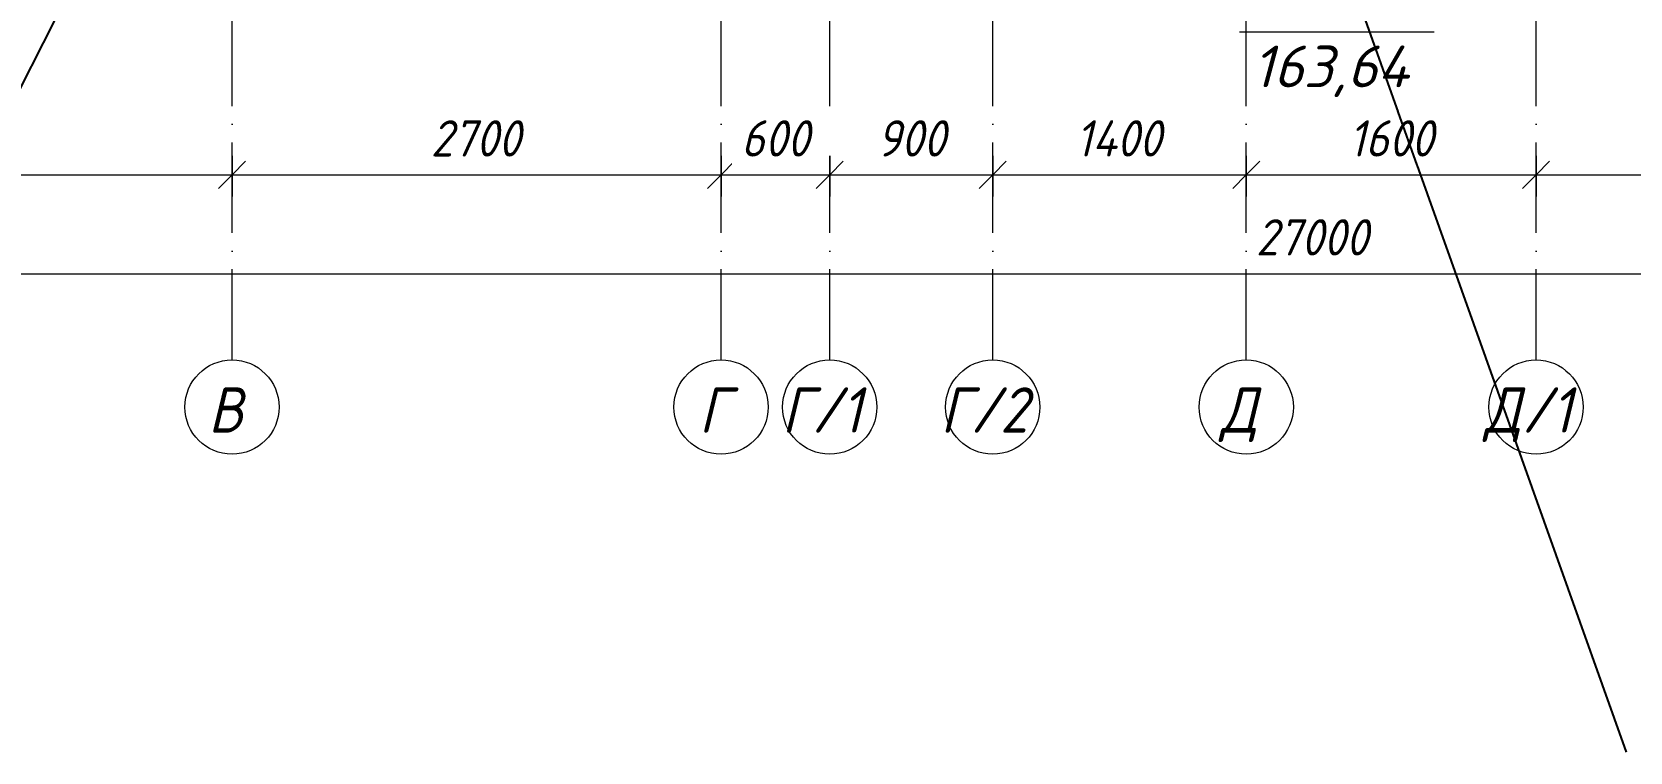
# Model space of a CAD drawing. Header units: millimetres. Extents: x -2128 to 116635, y -18248 to 18481.
# Drawn here: x 6695 to 15519, y -4688 to -716 of the extents above; entities that cross this region are included whole.
import ezdxf

# ---------------------------------------------------------------- set-up
doc = ezdxf.new("R2010")
doc.units = ezdxf.units.MM
doc.linetypes.add('50_200_ШТРИХ_1Т_ш5_п1_п1_', pattern=[700, 500, -100, 0, -100])
for name, color, linetype, lineweight in [('A-ANNO-DIMS', 7, 'Continuous', 9), ('A-ANNO-DIMS-100', 7, 'Continuous', 9), ('A-ANNO-NOTE', 7, 'Continuous', 9), ('Оси', 7, 'Continuous', 9), ('Оси-1', 7, '50_200_ШТРИХ_1Т_ш5_п1_п1_', 9)]:
    doc.layers.add(name, color=color, linetype=linetype, lineweight=lineweight)
doc.styles.add('ISOCPEUR_I', font='isocpeui.ttf', dxfattribs={"width": 0.9, "height": 250})
doc.styles.add('ISOCPEUR_I_1', font='isocpeui.ttf', dxfattribs={"width": 0.9, "height": 200})
doc.styles.add('ISOCPEUR_I_2', font='isocpeui.ttf', dxfattribs={"height": 230})
doc.dimstyles.new('ISO-2_0_0_9К_Средний_с_подложкой', dxfattribs={"dimscale": 304.8, "dimtxt": 199.196235, "dimasz": 0.492126, "dimexe": 0.393701, "dimexo": 0, "dimgap": 0.131234, "dimtad": 1, "dimdec": 0, "dimzin": 0, "dimdsep": 46, "dimtxsty": 'ISOCPEUR_I_1', "dimblk1": 'OBLIQUE', "dimblk2": 'OBLIQUE', "dimsah": 1, "dimcen": 0.09, "dimdle": 0.393701, "dimazin": 0, "dimtfac": 1, "dimtdec": 4, "dimtix": 1, "dimtmove": 0, "dimatfit": 3, "dimfxl": 1, "dimtvp": 1, "dimtfill": 1, "dimtolj": 1, "dimtzin": 0, "dimarcsym": 2})
doc.dimstyles.new('ISO-2_0_0_9К_Средний_с_подложкой_1', dxfattribs={"dimscale": 304.8, "dimtxt": 199.196235, "dimasz": 0.492126, "dimexe": 0.393701, "dimexo": 0, "dimgap": 0.131234, "dimtad": 1, "dimdec": 0, "dimzin": 0, "dimdsep": 46, "dimtxsty": 'ISOCPEUR_I_1', "dimblk1": 'OBLIQUE', "dimblk2": 'OBLIQUE', "dimsah": 1, "dimcen": 0.09, "dimdle": 0.393701, "dimazin": 0, "dimtfac": 1, "dimtdec": 4, "dimtix": 1, "dimtmove": 2, "dimatfit": 3, "dimfxl": 1, "dimtvp": 1, "dimtfill": 1, "dimtolj": 1, "dimtzin": 0, "dimarcsym": 2})

# ---------------------------------------------------------------- blocks, each defined once
blk = doc.blocks.new('Ось сетки - Круг_Ø6_00__ISO-2_5_0_9K_ кружки поменьше-23056867-АР2_Фасад А-___')
at = {"layer": 'Оси'}
blk.add_circle((0, -2785.2), 260, dxfattribs=at)
blk = doc.blocks.new('DIMBLOCK2-АР2_Фасад А-___')
at = {"layer": 'A-ANNO-DIMS-100', "transparency": 16777216}
for p, q in [((3600, -1398.7), (3600, -1624.7)), ((3600, -1504.7), (3600, -1398.7)), ((7800, -1398.7), (7800, -1624.7)), ((7800, -1504.7), (7800, -1398.7)), ((3600, -1504.7), (7800, -1504.7))]:
    blk.add_line(p, q, dxfattribs=at)
at = {"layer": 'A-ANNO-DIMS-100', "lineweight": 20, "transparency": 16777216}
for p, q in [((3600, -1504.7), (3675, -1429.7)), ((7800, -1504.7), (7875, -1429.7)), ((3600, -1504.7), (3525, -1579.7)), ((7800, -1504.7), (7725, -1579.7))]:
    blk.add_line(p, q, dxfattribs=at)
at = {"layer": 'A-ANNO-DIMS-100', "color": 0, "transparency": 16777216, "insert": (5439.5, -1203.4), "char_height": 200, "width": 625.17, "attachment_point": 1, "line_spacing_factor": 1.149209, "style": 'ISOCPEUR_I_1', "bg_fill": 3, "box_fill_scale": 1.25, "bg_fill_color": 256, "bg_fill_true_color": 13158600, "bg_fill_transparency": 0}
blk.add_mtext('4200', dxfattribs=at)
blk = doc.blocks.new('_Oblique')
at = {"color": 0, "linetype": 'ByBlock', "lineweight": -2}
blk.add_line((-0.5, -0.5), (0.5, 0.5), dxfattribs=at)
blk = doc.blocks.new('DIMBLOCK3-АР2_Фасад А-___')
at = {"layer": 'A-ANNO-DIMS-100', "transparency": 16777216}
for p, q in [((7800, -1398.7), (7800, -1624.7)), ((7800, -1504.7), (7800, -1398.7)), ((10500, -1398.7), (10500, -1624.7)), ((10500, -1504.7), (10500, -1398.7)), ((7800, -1504.7), (10500, -1504.7))]:
    blk.add_line(p, q, dxfattribs=at)
at = {"layer": 'A-ANNO-DIMS-100', "lineweight": 20, "transparency": 16777216}
for p, q in [((7800, -1504.7), (7875, -1429.7)), ((10500, -1504.7), (10575, -1429.7)), ((7800, -1504.7), (7725, -1579.7)), ((10500, -1504.7), (10425, -1579.7))]:
    blk.add_line(p, q, dxfattribs=at)
at = {"layer": 'A-ANNO-DIMS-100', "color": 0, "transparency": 16777216, "insert": (8897.2, -1203.4), "char_height": 200, "width": 606.782, "attachment_point": 1, "line_spacing_factor": 1.149209, "style": 'ISOCPEUR_I_1', "bg_fill": 3, "box_fill_scale": 1.25, "bg_fill_color": 256, "bg_fill_true_color": 13158600, "bg_fill_transparency": 0}
blk.add_mtext('2700', dxfattribs=at)
blk = doc.blocks.new('DIMBLOCK4-АР2_Фасад А-___')
at = {"layer": 'A-ANNO-DIMS-100', "transparency": 16777216}
for p, q in [((10500, -1398.7), (10500, -1624.7)), ((10500, -1504.7), (10500, -1398.7)), ((11100, -1398.7), (11100, -1624.7)), ((11100, -1504.7), (11100, -1398.7)), ((10500, -1504.7), (11100, -1504.7))]:
    blk.add_line(p, q, dxfattribs=at)
at = {"layer": 'A-ANNO-DIMS-100', "lineweight": 20, "transparency": 16777216}
for p, q in [((10500, -1504.7), (10575, -1429.7)), ((11100, -1504.7), (11175, -1429.7)), ((10500, -1504.7), (10425, -1579.7)), ((11100, -1504.7), (11025, -1579.7))]:
    blk.add_line(p, q, dxfattribs=at)
at = {"layer": 'A-ANNO-DIMS-100', "color": 0, "transparency": 16777216, "insert": (10610.4, -1203.4), "char_height": 200, "width": 455.087, "attachment_point": 1, "line_spacing_factor": 1.149209, "style": 'ISOCPEUR_I_1', "bg_fill": 3, "box_fill_scale": 1.25, "bg_fill_color": 256, "bg_fill_true_color": 13158600, "bg_fill_transparency": 0}
blk.add_mtext('600', dxfattribs=at)
blk = doc.blocks.new('DIMBLOCK5-АР2_Фасад А-___')
at = {"layer": 'A-ANNO-DIMS-100', "transparency": 16777216}
for p, q in [((11100, -1398.7), (11100, -1624.7)), ((11100, -1504.7), (11100, -1398.7)), ((12000, -1398.7), (12000, -1624.7)), ((12000, -1504.7), (12000, -1398.7)), ((11100, -1504.7), (12000, -1504.7))]:
    blk.add_line(p, q, dxfattribs=at)
at = {"layer": 'A-ANNO-DIMS-100', "lineweight": 20, "transparency": 16777216}
for p, q in [((11100, -1504.7), (11175, -1429.7)), ((12000, -1504.7), (12075, -1429.7)), ((11100, -1504.7), (11025, -1579.7)), ((12000, -1504.7), (11925, -1579.7))]:
    blk.add_line(p, q, dxfattribs=at)
at = {"layer": 'A-ANNO-DIMS-100', "color": 0, "transparency": 16777216, "insert": (11360.4, -1203.4), "char_height": 200, "width": 455.087, "attachment_point": 1, "line_spacing_factor": 1.149209, "style": 'ISOCPEUR_I_1', "bg_fill": 3, "box_fill_scale": 1.25, "bg_fill_color": 256, "bg_fill_true_color": 13158600, "bg_fill_transparency": 0}
blk.add_mtext('900', dxfattribs=at)
blk = doc.blocks.new('DIMBLOCK6-АР2_Фасад А-___')
at = {"layer": 'A-ANNO-DIMS-100', "transparency": 16777216}
for p, q in [((12000, -1398.7), (12000, -1624.7)), ((12000, -1504.7), (12000, -1398.7)), ((13400, -1398.7), (13400, -1624.7)), ((13400, -1504.7), (13400, -1398.7)), ((12000, -1504.7), (13400, -1504.7))]:
    blk.add_line(p, q, dxfattribs=at)
at = {"layer": 'A-ANNO-DIMS-100', "lineweight": 20, "transparency": 16777216}
for p, q in [((12000, -1504.7), (12075, -1429.7)), ((13400, -1504.7), (13475, -1429.7)), ((12000, -1504.7), (11925, -1579.7)), ((13400, -1504.7), (13325, -1579.7))]:
    blk.add_line(p, q, dxfattribs=at)
at = {"layer": 'A-ANNO-DIMS-100', "color": 0, "transparency": 16777216, "insert": (12458.7, -1203.4), "char_height": 200, "width": 579.201, "attachment_point": 1, "line_spacing_factor": 1.149209, "style": 'ISOCPEUR_I_1', "bg_fill": 3, "box_fill_scale": 1.25, "bg_fill_color": 256, "bg_fill_true_color": 13158600, "bg_fill_transparency": 0}
blk.add_mtext('1400', dxfattribs=at)
blk = doc.blocks.new('DIMBLOCK7-АР2_Фасад А-___')
at = {"layer": 'A-ANNO-DIMS-100', "transparency": 16777216}
for p, q in [((13400, -1398.7), (13400, -1624.7)), ((13400, -1504.7), (13400, -1398.7)), ((15000, -1398.7), (15000, -1624.7)), ((15000, -1504.7), (15000, -1398.7)), ((13400, -1504.7), (15000, -1504.7))]:
    blk.add_line(p, q, dxfattribs=at)
at = {"layer": 'A-ANNO-DIMS-100', "lineweight": 20, "transparency": 16777216}
for p, q in [((13400, -1504.7), (13475, -1429.7)), ((15000, -1504.7), (15075, -1429.7)), ((13400, -1504.7), (13325, -1579.7)), ((15000, -1504.7), (14925, -1579.7))]:
    blk.add_line(p, q, dxfattribs=at)
at = {"layer": 'A-ANNO-DIMS-100', "color": 0, "transparency": 16777216, "insert": (13966.3, -1203.4), "char_height": 200, "width": 560.814, "attachment_point": 1, "line_spacing_factor": 1.149209, "style": 'ISOCPEUR_I_1', "bg_fill": 3, "box_fill_scale": 1.25, "bg_fill_color": 256, "bg_fill_true_color": 13158600, "bg_fill_transparency": 0}
blk.add_mtext('1600', dxfattribs=at)
blk = doc.blocks.new('DIMBLOCK8-АР2_Фасад А-___')
at = {"layer": 'A-ANNO-DIMS-100', "transparency": 16777216}
for p, q in [((15000, -1398.7), (15000, -1624.7)), ((15000, -1504.7), (15000, -1398.7)), ((17000, -1398.7), (17000, -1624.7)), ((17000, -1504.7), (17000, -1398.7)), ((15000, -1504.7), (17000, -1504.7))]:
    blk.add_line(p, q, dxfattribs=at)
at = {"layer": 'A-ANNO-DIMS-100', "lineweight": 20, "transparency": 16777216}
for p, q in [((15000, -1504.7), (15075, -1429.7)), ((17000, -1504.7), (17075, -1429.7)), ((15000, -1504.7), (14925, -1579.7)), ((17000, -1504.7), (16925, -1579.7))]:
    blk.add_line(p, q, dxfattribs=at)
at = {"layer": 'A-ANNO-DIMS-100', "color": 0, "transparency": 16777216, "insert": (15747.2, -1203.4), "char_height": 200, "width": 606.782, "attachment_point": 1, "line_spacing_factor": 1.149209, "style": 'ISOCPEUR_I_1', "bg_fill": 3, "box_fill_scale": 1.25, "bg_fill_color": 256, "bg_fill_true_color": 13158600, "bg_fill_transparency": 0}
blk.add_mtext('2000', dxfattribs=at)
blk = doc.blocks.new('DIMBLOCK13-АР2_Фасад А-___')
at = {"layer": 'A-ANNO-DIMS-100', "transparency": 16777216}
for p, q in [((0, -1944.2), (0, -2170.3)), ((0, -2050.3), (0, -1944.2)), ((27000, -1944.2), (27000, -2170.3)), ((27000, -2050.3), (27000, -1944.2)), ((-120, -2050.3), (27120, -2050.3))]:
    blk.add_line(p, q, dxfattribs=at)
at = {"layer": 'A-ANNO-DIMS-100', "lineweight": 20, "transparency": 16777216}
for p, q in [((0, -2050.3), (75, -1975.3)), ((27000, -2050.3), (27075, -1975.3)), ((0, -2050.3), (-75, -2125.3)), ((27000, -2050.3), (26925, -2125.3))]:
    blk.add_line(p, q, dxfattribs=at)
at = {"layer": 'A-ANNO-DIMS-100', "color": 0, "transparency": 16777216, "insert": (13453.6, -1749), "char_height": 200, "width": 758.478, "attachment_point": 1, "line_spacing_factor": 1.149209, "style": 'ISOCPEUR_I_1', "bg_fill": 3, "box_fill_scale": 1.25, "bg_fill_color": 256, "bg_fill_true_color": 13158600, "bg_fill_transparency": 0}
blk.add_mtext('27000', dxfattribs=at)
blk = doc.blocks.new('ATP_Отметка аннатационная_Угол_ISO2_1 - ATP_Отметка аннатационная_Угол_ISO2_5-26601038-АР2_Фасад А-___')
at = {"layer": 'A-ANNO-NOTE'}
blk.add_line((-654.1, -775.2), (-1728.9, -775.2), dxfattribs=at)

msp = doc.modelspace()

# ---------------------------------------------------------------- linework, layer by layer
at = {"layer": 'Оси-1'}
for p, q in [((7800, -2525.2), (7800, 0)), ((10500, -2525.2), (10500, 0)), ((11100, -2525.2), (11100, 0)), ((12000, -2525.2), (12000, 0)), ((13400, -2525.2), (13400, 0)), ((15000, -2525.2), (15000, 0))]:
    msp.add_line(p, q, dxfattribs=at)

# ---------------------------------------------------------------- block references
at = {"layer": 'A-ANNO-NOTE'}
msp.add_blockref('ATP_Отметка аннатационная_Угол_ISO2_1 - ATP_Отметка аннатационная_Угол_ISO2_5-26601038-АР2_Фасад А-___', (15091.8, 57.2), dxfattribs=at)
at = {"layer": 'Оси'}
for p in [(7800, 0), (10500, 0), (11100, 0), (12000, 0), (13400, 0), (15000, 0)]:
    msp.add_blockref('Ось сетки - Круг_Ø6_00__ISO-2_5_0_9K_ кружки поменьше-23056867-АР2_Фасад А-___', p, dxfattribs=at)

# ---------------------------------------------------------------- texts
at = {"layer": 'A-ANNO-NOTE', "insert": (13434.8, -791.4), "char_height": 230, "width": 1066.244, "attachment_point": 1, "style": 'ISOCPEUR_I_2'}
msp.add_mtext('163,64', dxfattribs=at)
at = {"layer": 'Оси', "char_height": 250, "attachment_point": 1, "style": 'ISOCPEUR_I'}
for s, insert, width in [('\\fISOCPEUR|b0|i1|c204|p34|;\\W.9;В', (7669.3, -2676.4), 223.671), ('\\fISOCPEUR|b0|i1|c204|p34|;\\W.9;Г', (10378.3, -2676.4), 202.025), ('\\fISOCPEUR|b0|i1|c204|p34|;\\W.9;Г', (10835.7, -2676.4), 202.025), ('/1', (11002.4, -2676.4), 346.329), ('\\fISOCPEUR|b0|i1|c204|p34|;\\W.9;Г', (11711.8, -2676.4), 202.025), ('/2', (11878.5, -2676.4), 404.05), ('\\fISOCPEUR|b0|i1|c204|p34|;\\W.9;Д', (13257.6, -2676.4), 252.532), ('\\fISOCPEUR|b0|i1|c204|p34|;\\W.9;Д', (14714.5, -2676.4), 252.532), ('/1', (14922.9, -2676.4), 346.329)]:
    msp.add_mtext(s, dxfattribs=dict(at, insert=insert, width=width))

# ---------------------------------------------------------------- next in the draw order: dimensions: what is measured, and where the dimension line sits
at = {"layer": 'A-ANNO-DIMS'}
dim = msp.add_linear_dim(base=(7800, -1504.7), p1=(3600, -1398.7), p2=(7800, -1398.7), dimstyle='ISO-2_0_0_9К_Средний_с_подложкой', override={"dimpost": '<>', "dimfxl": 4200}, dxfattribs=at)
dim.commit()
dim.dimension.update_dxf_attribs({"geometry": 'DIMBLOCK2-АР2_Фасад А-___', "text_midpoint": (5700, -1364.7)})
dim = msp.add_linear_dim(base=(27000, -2050.3), p1=(0, -1944.2), p2=(27000, -1944.2), dimstyle='ISO-2_0_0_9К_Средний_с_подложкой_1', override={"dimpost": '<>', "dimfxl": 26999.999823}, dxfattribs=at)
dim.commit()
dim.dimension.update_dxf_attribs({"geometry": 'DIMBLOCK13-АР2_Фасад А-___', "text_midpoint": (13832.8, -1882.3), "dimtype": 160})

# ---------------------------------------------------------------- next in the draw order: linework, layer by layer
at = {"color": 1}
msp.add_line((5324, -3601), (6890, -517), dxfattribs=at)

# ---------------------------------------------------------------- next in the draw order: dimensions: what is measured, and where the dimension line sits
at = {"layer": 'A-ANNO-DIMS'}
dim = msp.add_linear_dim(base=(10500, -1504.7), p1=(7800, -1398.7), p2=(10500, -1398.7), dimstyle='ISO-2_0_0_9К_Средний_с_подложкой', override={"dimpost": '<>', "dimfxl": 2700}, dxfattribs=at)
dim.commit()
dim.dimension.update_dxf_attribs({"geometry": 'DIMBLOCK3-АР2_Фасад А-___', "text_midpoint": (9150, -1363.4)})

# ---------------------------------------------------------------- next in the draw order: dimensions: what is measured, and where the dimension line sits
dim = msp.add_linear_dim(base=(11100, -1504.7), p1=(10500, -1398.7), p2=(11100, -1398.7), dimstyle='ISO-2_0_0_9К_Средний_с_подложкой', override={"dimpost": '<>', "dimfxl": 600}, dxfattribs=at)
dim.commit()
dim.dimension.update_dxf_attribs({"geometry": 'DIMBLOCK4-АР2_Фасад А-___', "text_midpoint": (10800, -1364.7)})

# ---------------------------------------------------------------- next in the draw order: dimensions: what is measured, and where the dimension line sits
dim = msp.add_linear_dim(base=(12000, -1504.7), p1=(11100, -1398.7), p2=(12000, -1398.7), dimstyle='ISO-2_0_0_9К_Средний_с_подложкой', override={"dimpost": '<>', "dimfxl": 900}, dxfattribs=at)
dim.commit()
dim.dimension.update_dxf_attribs({"geometry": 'DIMBLOCK5-АР2_Фасад А-___', "text_midpoint": (11550, -1364.7)})

# ---------------------------------------------------------------- next in the draw order: dimensions: what is measured, and where the dimension line sits
dim = msp.add_linear_dim(base=(13400, -1504.7), p1=(12000, -1398.7), p2=(13400, -1398.7), dimstyle='ISO-2_0_0_9К_Средний_с_подложкой', override={"dimpost": '<>', "dimfxl": 1399.999995}, dxfattribs=at)
dim.commit()
dim.dimension.update_dxf_attribs({"geometry": 'DIMBLOCK6-АР2_Фасад А-___', "text_midpoint": (12700, -1364.7)})

# ---------------------------------------------------------------- next in the draw order: dimensions: what is measured, and where the dimension line sits
dim = msp.add_linear_dim(base=(15000, -1504.7), p1=(13400, -1398.7), p2=(15000, -1398.7), dimstyle='ISO-2_0_0_9К_Средний_с_подложкой', override={"dimpost": '<>', "dimfxl": 1600}, dxfattribs=at)
dim.commit()
dim.dimension.update_dxf_attribs({"geometry": 'DIMBLOCK7-АР2_Фасад А-___', "text_midpoint": (14200, -1364.7)})

# ---------------------------------------------------------------- next in the draw order: dimensions: what is measured, and where the dimension line sits
dim = msp.add_linear_dim(base=(17000, -1504.7), p1=(15000, -1398.7), p2=(17000, -1398.7), dimstyle='ISO-2_0_0_9К_Средний_с_подложкой', override={"dimpost": '<>', "dimfxl": 2000.000075}, dxfattribs=at)
dim.commit()
dim.dimension.update_dxf_attribs({"geometry": 'DIMBLOCK8-АР2_Фасад А-___', "text_midpoint": (16000, -1364.7)})

# ---------------------------------------------------------------- next in the draw order: linework, layer by layer
at = {"color": 1}
msp.add_line((13970, -406), (15498, -4688), dxfattribs=at)

doc.saveas('drawing.dxf')
